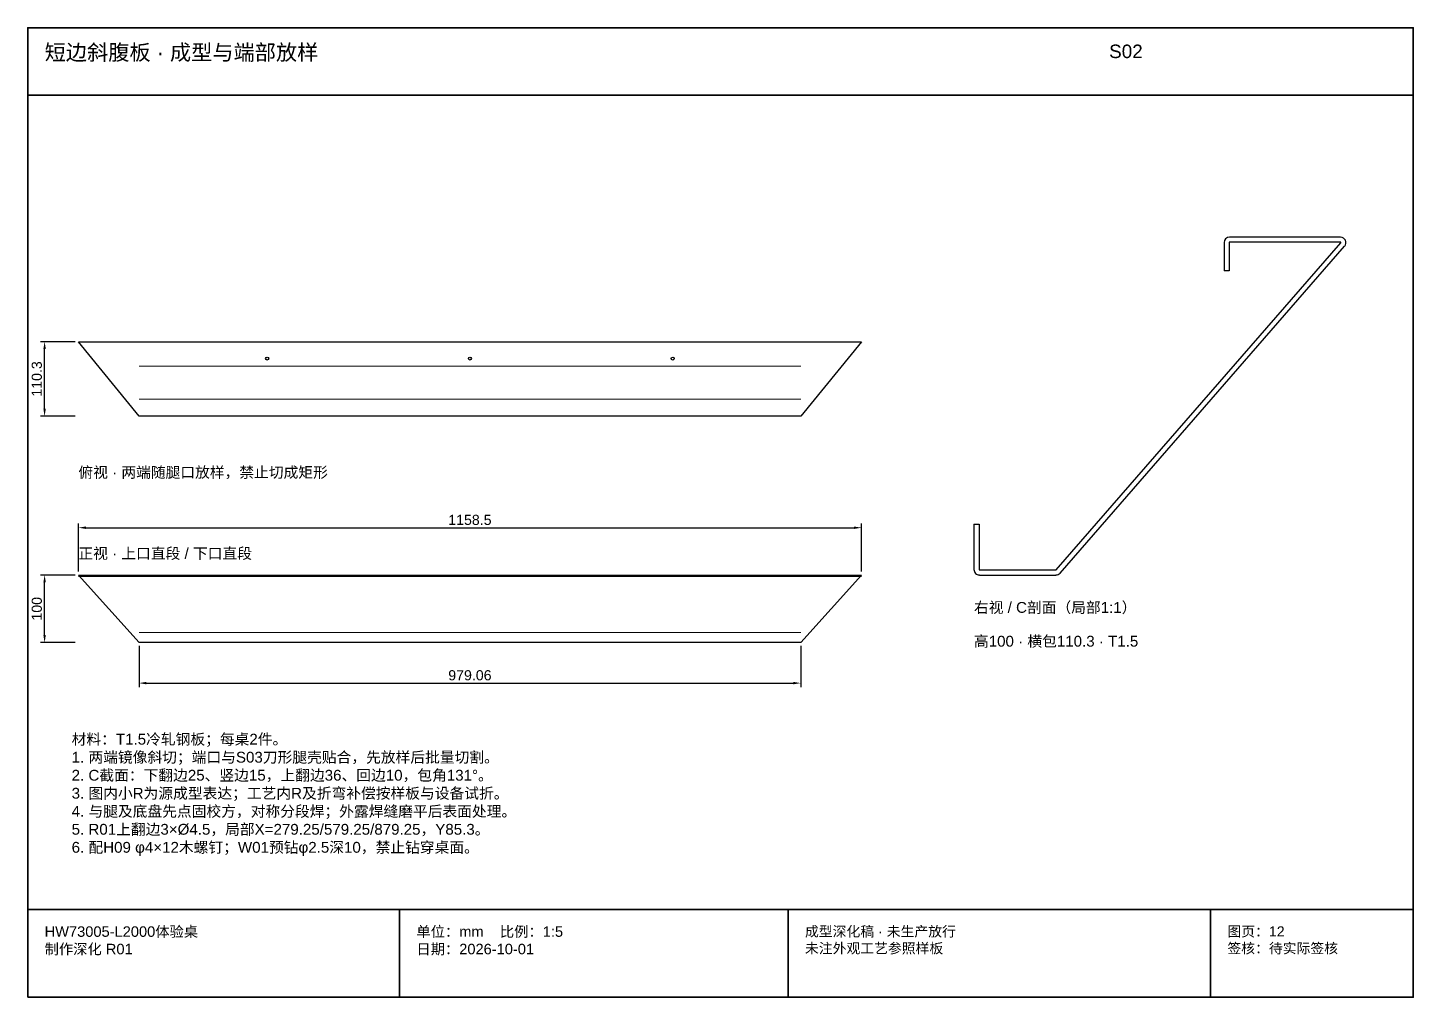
# Model space of a CAD drawing. Header units: millimetres. Extents: x 50 to 288830, y 0 to 4150.
# Drawn here: x 132025 to 134075, y 25 to 1460 of the extents above; entities that cross this region are included whole.
import ezdxf

# ---------------------------------------------------------------- set-up
doc = ezdxf.new("R2010")
doc.units = ezdxf.units.MM
doc.linetypes.add('DASHED', pattern=[1.524, 1.27, -0.254])
for name, color, linetype, lineweight in [('DIM', 7, 'Continuous', 13), ('FRAME', 7, 'Continuous', 35), ('HIDDEN', 8, 'DASHED', 13), ('NOTE', 7, 'Continuous', 18), ('OUTLINE', 7, 'Continuous', 25)]:
    doc.layers.add(name, color=color, linetype=linetype, lineweight=lineweight)
doc.styles.add('CN', font='Arial Unicode.ttf')
doc.dimstyles.new('D5', dxfattribs={"dimtxt": 15, "dimasz": 11, "dimexe": 6, "dimexo": 5, "dimgap": 4, "dimtad": 1, "dimdsep": 46, "dimtxsty": 'CN', "dimcen": 2.5, "dimclrd": 7, "dimclre": 7, "dimclrt": 7, "dimazin": 3, "dimtfac": 1, "dimtmove": 0, "dimatfit": 3})

msp = doc.modelspace()

# ---------------------------------------------------------------- linework, layer by layer
at = {"layer": 'FRAME'}
for p, q in [((132025, 1360), (134075, 1360)), ((132025, 155), (134075, 155)), ((132575, 25), (132575, 155)), ((133150, 25), (133150, 155)), ((133775, 25), (133775, 155))]:
    msp.add_line(p, q, dxfattribs=at)
msp.add_lwpolyline([(132025, 25), (134075, 25), (134075, 1460), (132025, 1460)], close=True, dxfattribs=at)
at = {"layer": 'HIDDEN'}
for p, q in [((132189.722, 959), (133168.778, 959)), ((132189.722, 910), (133168.778, 910)), ((132189.722, 565), (133168.778, 565))]:
    msp.add_line(p, q, dxfattribs=at)
at = {"layer": 'OUTLINE'}
for p, q in [((133967.436, 1150), (133803, 1150)), ((133546.733, 657.672), (133967.813, 1141.672)), ((133552.392, 652.749), (133973.472, 1136.749)), ((133795, 1142), (133795, 1100)), ((133802.5, 1142), (133802.5, 1100)), ((133967.436, 1142.5), (133803, 1142.5)), ((133802.5, 1100), (133795, 1100)), ((133425, 725), (133425, 658)), ((133425, 725), (133432.5, 725)), ((133432.5, 725), (133432.5, 658)), ((133433, 657.5), (133546.356, 657.5)), ((132100, 648.5), (133258.5, 648.5)), ((133433, 650), (133546.356, 650))]:
    msp.add_line(p, q, dxfattribs=at)
for points in [[(132100, 995.3), (133258.5, 995.3), (133168.778, 885), (132189.722, 885)], [(132100, 650), (133258.5, 650), (133168.778, 550), (132189.722, 550)]]:
    msp.add_lwpolyline(points, close=True, dxfattribs=at)
for centre in [(132379.25, 970.3), (132679.25, 970.3), (132979.25, 970.3)]:
    msp.add_circle(centre, 2.25, dxfattribs=at)
for centre, radius, start, end in [((133803, 1142), 8, 90, 180), ((133967.436, 1142), 8, 319, 90), ((133803, 1142), 0.5, 90.007942, 180.026214), ((133967.436, 1142), 0.5, 318.983829, 90.000352), ((133433, 658), 8, 179.999788, 270.000212), ((133433, 658), 0.5, 179.990861, 270.026214), ((133546.357, 657.999), 0.498, 269.911409, 319.054901), ((133546.356, 657.999), 7.999, 269.997638, 318.979552)]:
    msp.add_arc(centre, radius, start, end, dxfattribs=at)

# ---------------------------------------------------------------- texts
at = {"layer": 'NOTE', "attachment_point": 1, "style": 'CN'}
for s, insert, char_height, width in [('短边斜腹板 · 成型与端部放样', (132050, 1435), 23, 1550), ('S02', (133625, 1435), 20, 450), ('俯视 · 两端随腿口放样，禁止切成矩形', (132100, 810), 16, 1200), ('正视 · 上口直段 / 下口直段', (132100, 690), 16, 750), ('右视 / C剖面（局部1:1）', (133425, 610), 16, 575), ('高100 · 横包110.3 · T1.5', (133425, 560), 16, 600), ('材料：T1.5冷轧钢板；每桌2件。\\P1. 两端镜像斜切；端口与S03刀形腿壳贴合，先放样后批量切割。\\P2. C截面：下翻边25、竖边15，上翻边36、回边10，包角131°。\\P3. 图内小R为源成型表达；工艺内R及折弯补偿按样板与设备试折。\\P4. 与腿及底盘先点固校方，对称分段焊；外露焊缝磨平后表面处理。\\P5. R01上翻边3×Ø4.5，局部X=279.25/579.25/879.25，Y85.3。\\P6. 配H09 φ4×12木螺钉；W01预钻φ2.5深10，禁止钻穿桌面。', (132090, 415), 16, 1250), ('HW73005-L2000体验桌\\P制作深化 R01', (132050, 130), 15.5, 500), ('单位：mm    比例：1:5\\P日期：2026-10-01', (132600, 130), 15.5, 525), ('成型深化稿 · 未生产放行\\P未注外观工艺参照样板', (133175, 130), 15, 575), ('图页：12\\P签核：待实际签核', (133800, 130), 15, 275)]:
    msp.add_mtext(s, dxfattribs=dict(at, insert=insert, char_height=char_height, width=width))

# ---------------------------------------------------------------- dimensions: what is measured, and where the dimension line sits
at = {"layer": 'DIM'}
for base, p1, p2 in [((132050, 885), (132100, 885), (132100, 995.3)), ((132050, 550), (132100, 550), (132100, 650))]:
    msp.add_linear_dim(base=base, p1=p1, p2=p2, angle=90, dimstyle='D5', dxfattribs=at).render()
for base, p1, p2 in [((132100, 720), (132100, 650), (133258.5, 650)), ((132189.722, 490), (132189.722, 550), (133168.778, 550))]:
    msp.add_linear_dim(base=base, p1=p1, p2=p2, dimstyle='D5', dxfattribs=at).render()

doc.saveas('drawing.dxf')
